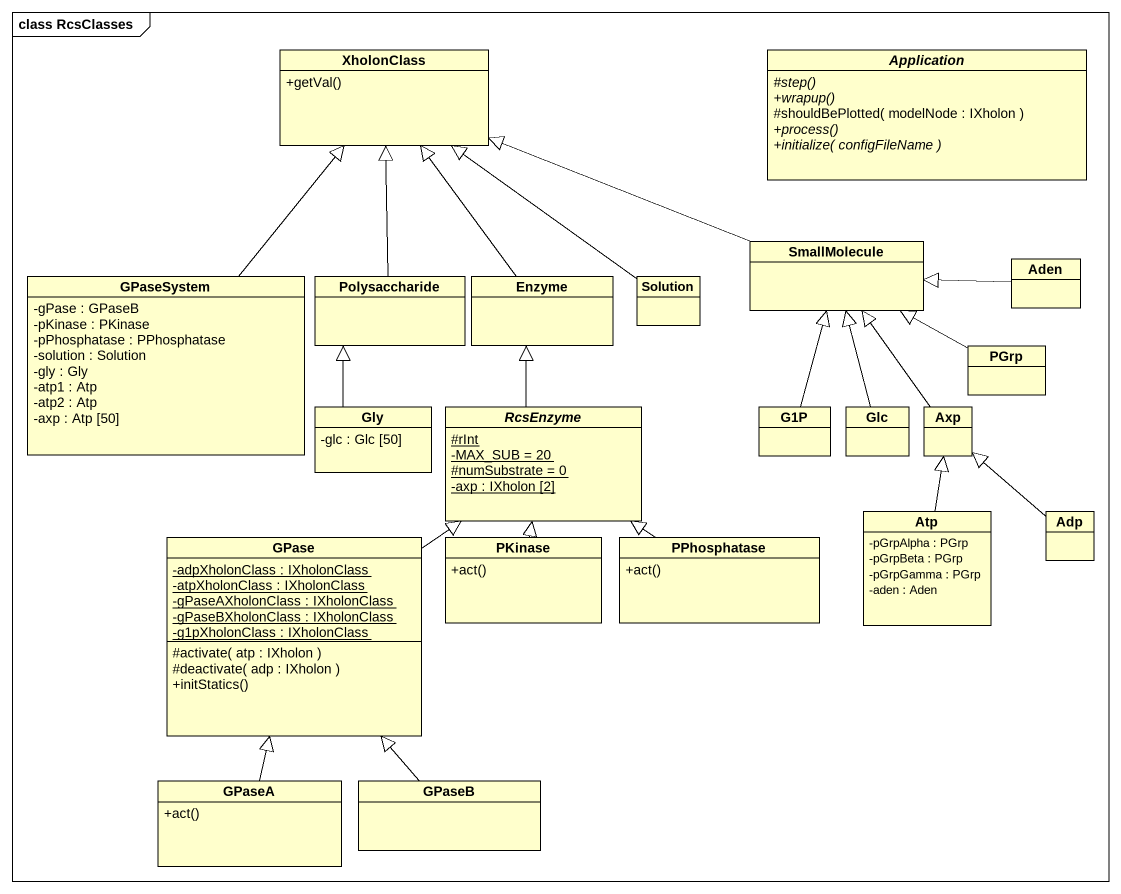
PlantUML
@startuml
mainframe class RcsClasses
hide circle
hide empty members
skinparam classAttributeIconSize 0
class XholonClass {
  +getVal()
}
abstract class Application {
  {abstract} #step()
  {abstract} +wrapup()
  #shouldBePlotted( modelNode : IXholon )
  {abstract} +process()
  {abstract} +initialize( configFileName )
}
class GPaseSystem {
  -gPase : GPaseB
  -pKinase : PKinase
  -pPhosphatase : PPhosphatase
  -solution : Solution
  -gly : Gly
  -atp1 : Atp
  -atp2 : Atp
  -axp : Atp [50]
}
class Polysaccharide
class Enzyme
class Solution
class SmallMolecule
class Aden
class PGrp
class Gly {
  -glc : Glc [50]
}
abstract class RcsEnzyme {
  {static} #rInt
  {static} -MAX_SUB = 20
  {static} #numSubstrate = 0
  {static} -axp : IXholon [2]
}
class G1P
class Glc
class Axp
class Atp {
  -pGrpAlpha : PGrp
  -pGrpBeta : PGrp
  -pGrpGamma : PGrp
  -aden : Aden
}
class Adp
class GPase {
  {static} -adpXholonClass : IXholonClass
  {static} -atpXholonClass : IXholonClass
  {static} -gPaseAXholonClass : IXholonClass
  {static} -gPaseBXholonClass : IXholonClass
  {static} -g1pXholonClass : IXholonClass
  #activate( atp : IXholon )
  #deactivate( adp : IXholon )
  +initStatics()
}
class PKinase {
  +act()
}
class PPhosphatase {
  +act()
}
class GPaseA {
  +act()
}
class GPaseB
GPaseSystem -up-|> XholonClass
Polysaccharide -up-|> XholonClass
Enzyme -up-|> XholonClass
Solution -up-|> XholonClass
SmallMolecule -left-|> XholonClass
Aden -left-|> SmallMolecule
PGrp -left-|> SmallMolecule
Gly -up-|> Polysaccharide
RcsEnzyme -up-|> Enzyme
G1P -up-|> SmallMolecule
Glc -up-|> SmallMolecule
Axp -up-|> SmallMolecule
Atp -up-|> Axp
Adp -up-|> Axp
GPase -up-|> RcsEnzyme
PKinase -up-|> RcsEnzyme
PPhosphatase -up-|> RcsEnzyme
GPaseA -up-|> GPase
GPaseB -up-|> GPase
@enduml
